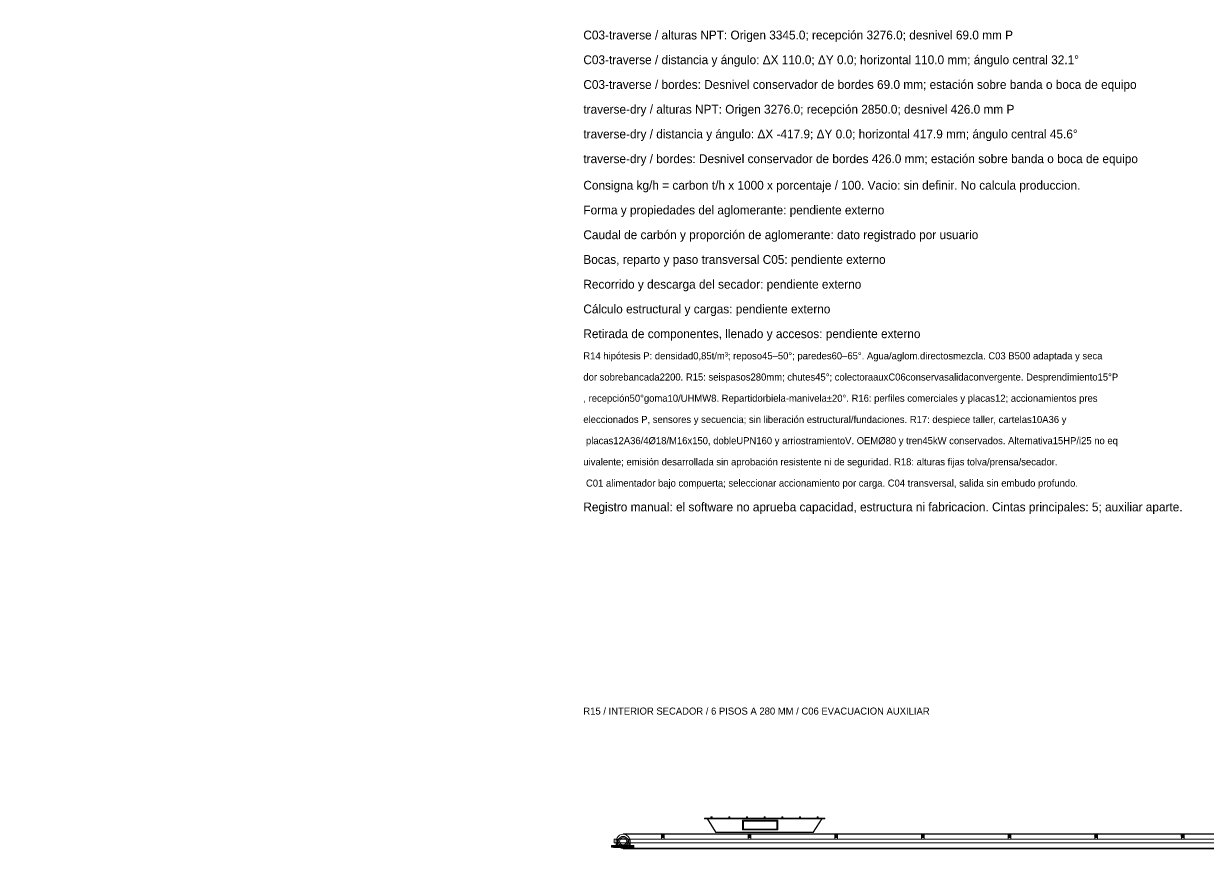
# Model space of a CAD drawing. Header units: millimetres. Extents: x -191664 to 191490, y -197311 to 10263.
# Drawn here: x -6332 to 7059, y -176337 to -166972 of the extents above; entities that cross this region are included whole.
import ezdxf

# ---------------------------------------------------------------- set-up
doc = ezdxf.new("R2010")
doc.units = ezdxf.units.MM
for name, color, linetype, lineweight in [('PROCESO_R18', 4, 'Continuous', 0), ('R15_COTAS_TRANSPORTE_P', 1, 'Continuous', 0), ('R15_SECADO_6_PISOS_P', 3, 'Continuous', 0), ('REGISTRO_EXTERNO_R18', 30, 'Continuous', 0)]:
    doc.layers.add(name, color=color, linetype=linetype, lineweight=lineweight)
doc.dimstyles.new('PLANTA_20', dxfattribs={"dimtxt": 50, "dimasz": 30, "dimexe": 30, "dimexo": 16, "dimgap": 20, "dimtad": 1, "dimtih": 1, "dimtoh": 1, "dimdec": 1, "dimzin": 0, "dimdsep": 46, "dimcen": 0.09, "dimadec": 0, "dimazin": 0, "dimtfac": 1, "dimtdec": 4, "dimtofl": 0, "dimtmove": 0, "dimatfit": 3, "dimfxl": 1, "dimtolj": 1, "dimtzin": 0, "dimarcsym": 0})

# ---------------------------------------------------------------- blocks, each defined once
blk = doc.blocks.new('*D131')
at = {"layer": 'Defpoints', "color": 0, "transparency": 16777216}
for p in [(1100, -183968), (1105, -184212), (1140, -184163), (1305, -184212), (1305, -184212)]:
    blk.add_point(p, dxfattribs=at)
at = {"layer": 'R15_COTAS_TRANSPORTE_P', "color": 0, "lineweight": -2, "transparency": 16777216}
blk.add_arc((1305, -184212), 172, 140.0034, 169.9966, dxfattribs=at)
at = {"layer": 'R15_COTAS_TRANSPORTE_P', "color": 0, "transparency": 16777216}
for points in [[(1169, -184098), (1176, -184105), (1194, -184080)], [(1140, -184183), (1130, -184182), (1133, -184212)]]:
    blk.add_solid(points, dxfattribs=at)
blk = doc.blocks.new('*D132')
at = {"layer": 'Defpoints', "color": 0, "transparency": 16777216}
for p in [(-500, -194490), (-500, -194490), (500, -194490), (203, -194657), (440, -194832)]:
    blk.add_point(p, dxfattribs=at)
at = {"layer": 'R15_COTAS_TRANSPORTE_P', "color": 0, "lineweight": -2, "transparency": 16777216}
blk.add_arc((-500, -194490), 723, 342.3783, 357.6217, dxfattribs=at)
at = {"layer": 'R15_COTAS_TRANSPORTE_P', "color": 0, "transparency": 16777216}
for points in [[(217, -194520), (227, -194520), (223, -194490)], [(194, -194710), (184, -194707), (179, -194737)]]:
    blk.add_solid(points, dxfattribs=at)
blk = doc.blocks.new('*D133')
at = {"layer": 'Defpoints', "color": 0, "transparency": 16777216}
for p in [(440, -194148), (218, -194406), (-500, -194490), (-500, -194490), (500, -194490)]:
    blk.add_point(p, dxfattribs=at)
at = {"layer": 'R15_COTAS_TRANSPORTE_P', "color": 0, "lineweight": -2, "transparency": 16777216}
blk.add_arc((-500, -194490), 723, 2.3783, 17.6217, dxfattribs=at)
at = {"layer": 'R15_COTAS_TRANSPORTE_P', "color": 0, "transparency": 16777216}
for points in [[(184, -194273), (194, -194270), (179, -194243)], [(227, -194460), (217, -194460), (223, -194490)]]:
    blk.add_solid(points, dxfattribs=at)

msp = doc.modelspace()

# ---------------------------------------------------------------- linework, layer by layer
at = {"layer": 'R15_SECADO_6_PISOS_P', "color": 9, "true_color": 0xbcc6c9}
for p, q in [((1447, -175948), (1444, -175948)), ((1444, -175968), (1444, -175948)), ((1453, -175948), (1447, -175948)), ((1447, -175968), (1447, -175948)), ((1456, -175948), (1453, -175948)), ((1453, -175968), (1453, -175948)), ((1456, -175948), (1456, -175968)), ((1647, -175948), (1644, -175948)), ((1644, -175968), (1644, -175948)), ((1653, -175948), (1647, -175948)), ((1647, -175968), (1647, -175948)), ((1656, -175948), (1653, -175948)), ((1653, -175968), (1653, -175948)), ((1656, -175948), (1656, -175968)), ((1847, -175948), (1844, -175948)), ((1844, -175968), (1844, -175948)), ((1853, -175948), (1847, -175948)), ((1847, -175968), (1847, -175948)), ((1856, -175948), (1853, -175948)), ((1853, -175968), (1853, -175948)), ((1856, -175948), (1856, -175968)), ((2047, -175948), (2044, -175948)), ((2044, -175968), (2044, -175948)), ((2053, -175948), (2047, -175948)), ((2047, -175968), (2047, -175948)), ((2056, -175948), (2053, -175948)), ((2053, -175968), (2053, -175948)), ((2056, -175948), (2056, -175968)), ((2247, -175948), (2244, -175948)), ((2244, -175968), (2244, -175948)), ((2253, -175948), (2247, -175948)), ((2247, -175968), (2247, -175948)), ((2256, -175948), (2253, -175948)), ((2253, -175968), (2253, -175948)), ((2256, -175948), (2256, -175968)), ((2447, -175948), (2444, -175948)), ((2444, -175968), (2444, -175948)), ((2453, -175948), (2447, -175948)), ((2447, -175968), (2447, -175948)), ((2456, -175948), (2453, -175948)), ((2453, -175968), (2453, -175948)), ((2456, -175948), (2456, -175968)), ((2647, -175948), (2644, -175948)), ((2644, -175968), (2644, -175948)), ((2653, -175948), (2647, -175948)), ((2647, -175968), (2647, -175948)), ((2656, -175948), (2653, -175948)), ((2653, -175968), (2653, -175948)), ((2656, -175948), (2656, -175968)), ((1447, -175968), (1444, -175968)), ((1453, -175968), (1447, -175968)), ((1453, -175968), (1456, -175968)), ((1647, -175968), (1644, -175968)), ((1653, -175968), (1647, -175968)), ((1653, -175968), (1656, -175968)), ((1847, -175968), (1844, -175968)), ((1853, -175968), (1847, -175968)), ((1853, -175968), (1856, -175968)), ((2047, -175968), (2044, -175968)), ((2053, -175968), (2047, -175968)), ((2053, -175968), (2056, -175968)), ((2247, -175968), (2244, -175968)), ((2253, -175968), (2247, -175968)), ((2253, -175968), (2256, -175968)), ((2447, -175968), (2444, -175968)), ((2453, -175968), (2447, -175968)), ((2453, -175968), (2456, -175968)), ((2647, -175968), (2644, -175968)), ((2653, -175968), (2647, -175968)), ((2653, -175968), (2656, -175968))]:
    msp.add_line(p, q, dxfattribs=at)
at = {"layer": 'R15_SECADO_6_PISOS_P', "color": 8, "true_color": 0x617680}
for p, q in [((1370, -175960), (2730, -175960)), ((1370, -175960), (1370, -175968)), ((1370, -175960), (1400, -175960)), ((1370, -175968), (2730, -175968)), ((1370, -175968), (1400, -175968)), ((1400, -175968), (1400, -175960)), ((1800, -175985), (2200, -175985)), ((1800, -175985), (1800, -176095)), ((2200, -176095), (2200, -175985)), ((2700, -175960), (2730, -175960)), ((2700, -175960), (2700, -175968)), ((2700, -175968), (2730, -175968)), ((2730, -175968), (2730, -175960)), ((350, -176200), (19650, -176200)), ((350, -176200), (350, -176240)), ((370, -176199.5), (385, -176199.5)), ((370, -176199.5), (370, -176285.5)), ((385, -176285.5), (385, -176199.5)), ((515, -176199.5), (530, -176199.5)), ((515, -176199.5), (515, -176285.5)), ((530, -176285.5), (530, -176199.5)), ((885, -176152), (915, -176152)), ((885, -176152), (885, -176180)), ((885, -176180), (915, -176180)), ((885, -176180), (885, -176200)), ((885, -176200), (915, -176200)), ((915, -176180), (915, -176152)), ((915, -176200), (915, -176180)), ((1800, -176095), (2200, -176095)), ((1865, -176152), (1895, -176152)), ((1865, -176152), (1865, -176180)), ((1865, -176180), (1895, -176180)), ((1865, -176180), (1865, -176200)), ((1865, -176200), (1895, -176200)), ((1895, -176180), (1895, -176152)), ((1895, -176200), (1895, -176180)), ((2845, -176152), (2875, -176152)), ((2845, -176152), (2845, -176180)), ((2845, -176180), (2875, -176180)), ((2845, -176180), (2845, -176200)), ((2845, -176200), (2875, -176200)), ((2875, -176180), (2875, -176152)), ((2875, -176200), (2875, -176180)), ((3825, -176152), (3855, -176152)), ((3825, -176152), (3825, -176180)), ((3825, -176180), (3855, -176180)), ((3825, -176180), (3825, -176200)), ((3825, -176200), (3855, -176200)), ((3855, -176180), (3855, -176152)), ((3855, -176200), (3855, -176180)), ((4805, -176152), (4835, -176152)), ((4805, -176152), (4805, -176180)), ((4805, -176180), (4835, -176180)), ((4805, -176180), (4805, -176200)), ((4805, -176200), (4835, -176200)), ((4835, -176180), (4835, -176152)), ((4835, -176200), (4835, -176180)), ((5785, -176152), (5815, -176152)), ((5785, -176152), (5785, -176180)), ((5785, -176180), (5815, -176180)), ((5785, -176180), (5785, -176200)), ((5785, -176200), (5815, -176200)), ((5815, -176180), (5815, -176152)), ((5815, -176200), (5815, -176180)), ((6765, -176152), (6795, -176152)), ((6765, -176152), (6765, -176180)), ((6765, -176180), (6795, -176180)), ((6765, -176180), (6765, -176200)), ((6765, -176200), (6795, -176200)), ((6795, -176180), (6795, -176152)), ((6795, -176200), (6795, -176180)), ((340, -176283.5), (570, -176283.5)), ((340, -176283.5), (340, -176293.5)), ((340, -176293.5), (570, -176293.5)), ((350, -176240), (19650, -176240)), ((370, -176285.5), (385, -176285.5)), ((385, -176268.5), (515, -176268.5)), ((385, -176268.5), (385, -176283.5)), ((385, -176283.5), (515, -176283.5)), ((515, -176283.5), (515, -176268.5)), ((515, -176285.5), (530, -176285.5)), ((570, -176293.5), (570, -176283.5))]:
    msp.add_line(p, q, dxfattribs=at)
at = {"layer": 'R15_SECADO_6_PISOS_P', "color": 253, "true_color": 0xa8b3b5}
for p, q in [((1400, -175960), (2700, -175960)), ((1500, -176120), (1400, -175960)), ((1400, -175964), (1400, -175960)), ((2700, -175964), (1400, -175964)), ((1400, -175964), (1500, -176124)), ((2700, -175960), (2600, -176120)), ((2600, -176124), (2700, -175964)), ((2700, -175960), (2700, -175964)), ((2600, -176120), (1500, -176120)), ((1500, -176120), (1500, -176124)), ((1500, -176124), (2600, -176124)), ((2600, -176120), (2600, -176124))]:
    msp.add_line(p, q, dxfattribs=at)
at = {"layer": 'R15_SECADO_6_PISOS_P', "color": 252, "true_color": 0x7d929d}
for p, q in [((1810, -175995), (2190, -175995)), ((1810, -175995), (1810, -176085)), ((2190, -176085), (2190, -175995)), ((1810, -176085), (2190, -176085))]:
    msp.add_line(p, q, dxfattribs=at)
at = {"layer": 'R15_SECADO_6_PISOS_P', "color": 253, "true_color": 0xa4b0b5}
for p, q in [((373.21, -176202.92), (370.5, -176223.5)), ((381.15, -176183.75), (373.21, -176202.92)), ((393.79, -176167.29), (381.15, -176183.75)), ((410.25, -176154.65), (393.79, -176167.29)), ((396.87, -176209.26), (395, -176223.5)), ((402.37, -176196), (396.87, -176209.26)), ((411.11, -176184.61), (402.37, -176196)), ((411.36, -176213.15), (410, -176223.5)), ((429.42, -176146.71), (410.25, -176154.65)), ((422.5, -176175.87), (411.11, -176184.61)), ((415.36, -176203.5), (411.36, -176213.15)), ((421.72, -176195.22), (415.36, -176203.5)), ((430, -176188.86), (421.72, -176195.22)), ((435.76, -176170.37), (422.5, -176175.87)), ((450, -176144), (429.42, -176146.71)), ((439.65, -176184.86), (430, -176188.86)), ((450, -176168.5), (435.76, -176170.37)), ((450, -176183.5), (439.65, -176184.86)), ((470.58, -176146.71), (450, -176144)), ((464.24, -176170.37), (450, -176168.5)), ((460.35, -176184.86), (450, -176183.5)), ((470, -176188.86), (460.35, -176184.86)), ((477.5, -176175.87), (464.24, -176170.37)), ((478.28, -176195.22), (470, -176188.86)), ((489.75, -176154.65), (470.58, -176146.71)), ((488.89, -176184.61), (477.5, -176175.87)), ((484.64, -176203.5), (478.28, -176195.22)), ((488.64, -176213.15), (484.64, -176203.5)), ((490, -176223.5), (488.64, -176213.15)), ((497.63, -176196), (488.89, -176184.61)), ((506.21, -176167.29), (489.75, -176154.65)), ((503.13, -176209.26), (497.63, -176196)), ((505, -176223.5), (503.13, -176209.26)), ((518.85, -176183.75), (506.21, -176167.29)), ((526.79, -176202.92), (518.85, -176183.75)), ((529.5, -176223.5), (526.79, -176202.92)), ((884.55, -176155.86), (884, -176160)), ((884, -176160), (884.55, -176164.14)), ((886.14, -176152), (884.55, -176155.86)), ((884.55, -176164.14), (886.14, -176168)), ((888.69, -176148.69), (886.14, -176152)), ((886.14, -176168), (888.69, -176171.31)), ((892, -176146.14), (888.69, -176148.69)), ((888.69, -176171.31), (892, -176173.86)), ((895.86, -176144.55), (892, -176146.14)), ((892.27, -176157.93), (892, -176160)), ((892, -176160), (892.27, -176162.07)), ((892, -176173.86), (895.86, -176175.45)), ((893.07, -176156), (892.27, -176157.93)), ((892.27, -176162.07), (893.07, -176164)), ((894.34, -176154.34), (893.07, -176156)), ((893.07, -176164), (894.34, -176165.66)), ((896, -176153.07), (894.34, -176154.34)), ((894.34, -176165.66), (896, -176166.93)), ((900, -176144), (895.86, -176144.55)), ((895.86, -176175.45), (900, -176176)), ((897.93, -176152.27), (896, -176153.07)), ((896, -176166.93), (897.93, -176167.73)), ((900, -176152), (897.93, -176152.27)), ((897.93, -176167.73), (900, -176168)), ((904.14, -176144.55), (900, -176144)), ((902.07, -176152.27), (900, -176152)), ((900, -176168), (902.07, -176167.73)), ((900, -176176), (904.14, -176175.45)), ((904, -176153.07), (902.07, -176152.27)), ((902.07, -176167.73), (904, -176166.93)), ((905.66, -176154.34), (904, -176153.07)), ((904, -176166.93), (905.66, -176165.66)), ((908, -176146.14), (904.14, -176144.55)), ((904.14, -176175.45), (908, -176173.86)), ((906.93, -176156), (905.66, -176154.34)), ((905.66, -176165.66), (906.93, -176164)), ((907.73, -176157.93), (906.93, -176156)), ((906.93, -176164), (907.73, -176162.07)), ((908, -176160), (907.73, -176157.93)), ((907.73, -176162.07), (908, -176160)), ((911.31, -176148.69), (908, -176146.14)), ((908, -176173.86), (911.31, -176171.31)), ((913.86, -176152), (911.31, -176148.69)), ((911.31, -176171.31), (913.86, -176168)), ((915.45, -176155.86), (913.86, -176152)), ((913.86, -176168), (915.45, -176164.14)), ((916, -176160), (915.45, -176155.86)), ((915.45, -176164.14), (916, -176160)), ((1864.55, -176155.86), (1864, -176160)), ((1864, -176160), (1864.55, -176164.14)), ((1866.14, -176152), (1864.55, -176155.86)), ((1864.55, -176164.14), (1866.14, -176168)), ((1868.69, -176148.69), (1866.14, -176152)), ((1866.14, -176168), (1868.69, -176171.31)), ((1872, -176146.14), (1868.69, -176148.69)), ((1868.69, -176171.31), (1872, -176173.86)), ((1875.86, -176144.55), (1872, -176146.14)), ((1872.27, -176157.93), (1872, -176160)), ((1872, -176160), (1872.27, -176162.07)), ((1872, -176173.86), (1875.86, -176175.45)), ((1873.07, -176156), (1872.27, -176157.93)), ((1872.27, -176162.07), (1873.07, -176164)), ((1874.34, -176154.34), (1873.07, -176156)), ((1873.07, -176164), (1874.34, -176165.66)), ((1876, -176153.07), (1874.34, -176154.34)), ((1874.34, -176165.66), (1876, -176166.93)), ((1880, -176144), (1875.86, -176144.55)), ((1875.86, -176175.45), (1880, -176176)), ((1877.93, -176152.27), (1876, -176153.07)), ((1876, -176166.93), (1877.93, -176167.73)), ((1880, -176152), (1877.93, -176152.27)), ((1877.93, -176167.73), (1880, -176168)), ((1884.14, -176144.55), (1880, -176144)), ((1882.07, -176152.27), (1880, -176152)), ((1880, -176168), (1882.07, -176167.73)), ((1880, -176176), (1884.14, -176175.45)), ((1884, -176153.07), (1882.07, -176152.27)), ((1882.07, -176167.73), (1884, -176166.93)), ((1885.66, -176154.34), (1884, -176153.07)), ((1884, -176166.93), (1885.66, -176165.66)), ((1888, -176146.14), (1884.14, -176144.55)), ((1884.14, -176175.45), (1888, -176173.86)), ((1886.93, -176156), (1885.66, -176154.34)), ((1885.66, -176165.66), (1886.93, -176164)), ((1887.73, -176157.93), (1886.93, -176156)), ((1886.93, -176164), (1887.73, -176162.07)), ((1888, -176160), (1887.73, -176157.93)), ((1887.73, -176162.07), (1888, -176160)), ((1891.31, -176148.69), (1888, -176146.14)), ((1888, -176173.86), (1891.31, -176171.31)), ((1893.86, -176152), (1891.31, -176148.69)), ((1891.31, -176171.31), (1893.86, -176168)), ((1895.45, -176155.86), (1893.86, -176152)), ((1893.86, -176168), (1895.45, -176164.14)), ((1896, -176160), (1895.45, -176155.86)), ((1895.45, -176164.14), (1896, -176160)), ((2844.55, -176155.86), (2844, -176160)), ((2844, -176160), (2844.55, -176164.14)), ((2846.14, -176152), (2844.55, -176155.86)), ((2844.55, -176164.14), (2846.14, -176168)), ((2848.69, -176148.69), (2846.14, -176152)), ((2846.14, -176168), (2848.69, -176171.31)), ((2852, -176146.14), (2848.69, -176148.69)), ((2848.69, -176171.31), (2852, -176173.86)), ((2855.86, -176144.55), (2852, -176146.14)), ((2852.27, -176157.93), (2852, -176160)), ((2852, -176160), (2852.27, -176162.07)), ((2852, -176173.86), (2855.86, -176175.45)), ((2853.07, -176156), (2852.27, -176157.93)), ((2852.27, -176162.07), (2853.07, -176164)), ((2854.34, -176154.34), (2853.07, -176156)), ((2853.07, -176164), (2854.34, -176165.66)), ((2856, -176153.07), (2854.34, -176154.34)), ((2854.34, -176165.66), (2856, -176166.93)), ((2860, -176144), (2855.86, -176144.55)), ((2855.86, -176175.45), (2860, -176176)), ((2857.93, -176152.27), (2856, -176153.07)), ((2856, -176166.93), (2857.93, -176167.73)), ((2860, -176152), (2857.93, -176152.27)), ((2857.93, -176167.73), (2860, -176168)), ((2864.14, -176144.55), (2860, -176144)), ((2862.07, -176152.27), (2860, -176152)), ((2860, -176168), (2862.07, -176167.73)), ((2860, -176176), (2864.14, -176175.45)), ((2864, -176153.07), (2862.07, -176152.27)), ((2862.07, -176167.73), (2864, -176166.93)), ((2865.66, -176154.34), (2864, -176153.07)), ((2864, -176166.93), (2865.66, -176165.66)), ((2868, -176146.14), (2864.14, -176144.55)), ((2864.14, -176175.45), (2868, -176173.86)), ((2866.93, -176156), (2865.66, -176154.34)), ((2865.66, -176165.66), (2866.93, -176164)), ((2867.73, -176157.93), (2866.93, -176156)), ((2866.93, -176164), (2867.73, -176162.07)), ((2868, -176160), (2867.73, -176157.93)), ((2867.73, -176162.07), (2868, -176160)), ((2871.31, -176148.69), (2868, -176146.14)), ((2868, -176173.86), (2871.31, -176171.31)), ((2873.86, -176152), (2871.31, -176148.69)), ((2871.31, -176171.31), (2873.86, -176168)), ((2875.45, -176155.86), (2873.86, -176152)), ((2873.86, -176168), (2875.45, -176164.14)), ((2876, -176160), (2875.45, -176155.86)), ((2875.45, -176164.14), (2876, -176160)), ((3824.55, -176155.86), (3824, -176160)), ((3824, -176160), (3824.55, -176164.14)), ((3826.14, -176152), (3824.55, -176155.86)), ((3824.55, -176164.14), (3826.14, -176168)), ((3828.69, -176148.69), (3826.14, -176152)), ((3826.14, -176168), (3828.69, -176171.31)), ((3832, -176146.14), (3828.69, -176148.69)), ((3828.69, -176171.31), (3832, -176173.86)), ((3835.86, -176144.55), (3832, -176146.14)), ((3832.27, -176157.93), (3832, -176160)), ((3832, -176160), (3832.27, -176162.07)), ((3832, -176173.86), (3835.86, -176175.45)), ((3833.07, -176156), (3832.27, -176157.93)), ((3832.27, -176162.07), (3833.07, -176164)), ((3834.34, -176154.34), (3833.07, -176156)), ((3833.07, -176164), (3834.34, -176165.66)), ((3836, -176153.07), (3834.34, -176154.34)), ((3834.34, -176165.66), (3836, -176166.93)), ((3840, -176144), (3835.86, -176144.55)), ((3835.86, -176175.45), (3840, -176176)), ((3837.93, -176152.27), (3836, -176153.07)), ((3836, -176166.93), (3837.93, -176167.73)), ((3840, -176152), (3837.93, -176152.27)), ((3837.93, -176167.73), (3840, -176168)), ((3844.14, -176144.55), (3840, -176144)), ((3842.07, -176152.27), (3840, -176152)), ((3840, -176168), (3842.07, -176167.73)), ((3840, -176176), (3844.14, -176175.45)), ((3844, -176153.07), (3842.07, -176152.27)), ((3842.07, -176167.73), (3844, -176166.93)), ((3845.66, -176154.34), (3844, -176153.07)), ((3844, -176166.93), (3845.66, -176165.66)), ((3848, -176146.14), (3844.14, -176144.55)), ((3844.14, -176175.45), (3848, -176173.86)), ((3846.93, -176156), (3845.66, -176154.34)), ((3845.66, -176165.66), (3846.93, -176164)), ((3847.73, -176157.93), (3846.93, -176156)), ((3846.93, -176164), (3847.73, -176162.07)), ((3848, -176160), (3847.73, -176157.93)), ((3847.73, -176162.07), (3848, -176160)), ((3851.31, -176148.69), (3848, -176146.14)), ((3848, -176173.86), (3851.31, -176171.31)), ((3853.86, -176152), (3851.31, -176148.69)), ((3851.31, -176171.31), (3853.86, -176168)), ((3855.45, -176155.86), (3853.86, -176152)), ((3853.86, -176168), (3855.45, -176164.14)), ((3856, -176160), (3855.45, -176155.86)), ((3855.45, -176164.14), (3856, -176160)), ((4804.55, -176155.86), (4804, -176160)), ((4804, -176160), (4804.55, -176164.14)), ((4806.14, -176152), (4804.55, -176155.86)), ((4804.55, -176164.14), (4806.14, -176168)), ((4808.69, -176148.69), (4806.14, -176152)), ((4806.14, -176168), (4808.69, -176171.31)), ((4812, -176146.14), (4808.69, -176148.69)), ((4808.69, -176171.31), (4812, -176173.86)), ((4815.86, -176144.55), (4812, -176146.14)), ((4812.27, -176157.93), (4812, -176160)), ((4812, -176160), (4812.27, -176162.07)), ((4812, -176173.86), (4815.86, -176175.45)), ((4813.07, -176156), (4812.27, -176157.93)), ((4812.27, -176162.07), (4813.07, -176164)), ((4814.34, -176154.34), (4813.07, -176156)), ((4813.07, -176164), (4814.34, -176165.66)), ((4816, -176153.07), (4814.34, -176154.34)), ((4814.34, -176165.66), (4816, -176166.93)), ((4820, -176144), (4815.86, -176144.55)), ((4815.86, -176175.45), (4820, -176176)), ((4817.93, -176152.27), (4816, -176153.07)), ((4816, -176166.93), (4817.93, -176167.73)), ((4820, -176152), (4817.93, -176152.27)), ((4817.93, -176167.73), (4820, -176168)), ((4824.14, -176144.55), (4820, -176144)), ((4822.07, -176152.27), (4820, -176152)), ((4820, -176168), (4822.07, -176167.73)), ((4820, -176176), (4824.14, -176175.45)), ((4824, -176153.07), (4822.07, -176152.27)), ((4822.07, -176167.73), (4824, -176166.93)), ((4825.66, -176154.34), (4824, -176153.07)), ((4824, -176166.93), (4825.66, -176165.66)), ((4828, -176146.14), (4824.14, -176144.55)), ((4824.14, -176175.45), (4828, -176173.86)), ((4826.93, -176156), (4825.66, -176154.34)), ((4825.66, -176165.66), (4826.93, -176164)), ((4827.73, -176157.93), (4826.93, -176156)), ((4826.93, -176164), (4827.73, -176162.07)), ((4828, -176160), (4827.73, -176157.93)), ((4827.73, -176162.07), (4828, -176160)), ((4831.31, -176148.69), (4828, -176146.14)), ((4828, -176173.86), (4831.31, -176171.31)), ((4833.86, -176152), (4831.31, -176148.69)), ((4831.31, -176171.31), (4833.86, -176168)), ((4835.45, -176155.86), (4833.86, -176152)), ((4833.86, -176168), (4835.45, -176164.14)), ((4836, -176160), (4835.45, -176155.86)), ((4835.45, -176164.14), (4836, -176160)), ((5784.55, -176155.86), (5784, -176160)), ((5784, -176160), (5784.55, -176164.14)), ((5786.14, -176152), (5784.55, -176155.86)), ((5784.55, -176164.14), (5786.14, -176168)), ((5788.69, -176148.69), (5786.14, -176152)), ((5786.14, -176168), (5788.69, -176171.31)), ((5792, -176146.14), (5788.69, -176148.69)), ((5788.69, -176171.31), (5792, -176173.86)), ((5795.86, -176144.55), (5792, -176146.14)), ((5792.27, -176157.93), (5792, -176160)), ((5792, -176160), (5792.27, -176162.07)), ((5792, -176173.86), (5795.86, -176175.45)), ((5793.07, -176156), (5792.27, -176157.93)), ((5792.27, -176162.07), (5793.07, -176164)), ((5794.34, -176154.34), (5793.07, -176156)), ((5793.07, -176164), (5794.34, -176165.66)), ((5796, -176153.07), (5794.34, -176154.34)), ((5794.34, -176165.66), (5796, -176166.93)), ((5800, -176144), (5795.86, -176144.55)), ((5795.86, -176175.45), (5800, -176176)), ((5797.93, -176152.27), (5796, -176153.07)), ((5796, -176166.93), (5797.93, -176167.73)), ((5800, -176152), (5797.93, -176152.27)), ((5797.93, -176167.73), (5800, -176168)), ((5804.14, -176144.55), (5800, -176144)), ((5802.07, -176152.27), (5800, -176152)), ((5800, -176168), (5802.07, -176167.73)), ((5800, -176176), (5804.14, -176175.45)), ((5804, -176153.07), (5802.07, -176152.27)), ((5802.07, -176167.73), (5804, -176166.93)), ((5805.66, -176154.34), (5804, -176153.07)), ((5804, -176166.93), (5805.66, -176165.66)), ((5808, -176146.14), (5804.14, -176144.55)), ((5804.14, -176175.45), (5808, -176173.86)), ((5806.93, -176156), (5805.66, -176154.34)), ((5805.66, -176165.66), (5806.93, -176164)), ((5807.73, -176157.93), (5806.93, -176156)), ((5806.93, -176164), (5807.73, -176162.07)), ((5808, -176160), (5807.73, -176157.93)), ((5807.73, -176162.07), (5808, -176160)), ((5811.31, -176148.69), (5808, -176146.14)), ((5808, -176173.86), (5811.31, -176171.31)), ((5813.86, -176152), (5811.31, -176148.69)), ((5811.31, -176171.31), (5813.86, -176168)), ((5815.45, -176155.86), (5813.86, -176152)), ((5813.86, -176168), (5815.45, -176164.14)), ((5816, -176160), (5815.45, -176155.86)), ((5815.45, -176164.14), (5816, -176160)), ((6764.55, -176155.86), (6764, -176160)), ((6764, -176160), (6764.55, -176164.14)), ((6766.14, -176152), (6764.55, -176155.86)), ((6764.55, -176164.14), (6766.14, -176168)), ((6768.69, -176148.69), (6766.14, -176152)), ((6766.14, -176168), (6768.69, -176171.31)), ((6772, -176146.14), (6768.69, -176148.69)), ((6768.69, -176171.31), (6772, -176173.86)), ((6775.86, -176144.55), (6772, -176146.14)), ((6772.27, -176157.93), (6772, -176160)), ((6772, -176160), (6772.27, -176162.07)), ((6772, -176173.86), (6775.86, -176175.45)), ((6773.07, -176156), (6772.27, -176157.93)), ((6772.27, -176162.07), (6773.07, -176164)), ((6774.34, -176154.34), (6773.07, -176156)), ((6773.07, -176164), (6774.34, -176165.66)), ((6776, -176153.07), (6774.34, -176154.34)), ((6774.34, -176165.66), (6776, -176166.93)), ((6780, -176144), (6775.86, -176144.55)), ((6775.86, -176175.45), (6780, -176176)), ((6777.93, -176152.27), (6776, -176153.07)), ((6776, -176166.93), (6777.93, -176167.73)), ((6780, -176152), (6777.93, -176152.27)), ((6777.93, -176167.73), (6780, -176168)), ((6784.14, -176144.55), (6780, -176144)), ((6782.07, -176152.27), (6780, -176152)), ((6780, -176168), (6782.07, -176167.73)), ((6780, -176176), (6784.14, -176175.45)), ((6784, -176153.07), (6782.07, -176152.27)), ((6782.07, -176167.73), (6784, -176166.93)), ((6785.66, -176154.34), (6784, -176153.07)), ((6784, -176166.93), (6785.66, -176165.66)), ((6788, -176146.14), (6784.14, -176144.55)), ((6784.14, -176175.45), (6788, -176173.86)), ((6786.93, -176156), (6785.66, -176154.34)), ((6785.66, -176165.66), (6786.93, -176164)), ((6787.73, -176157.93), (6786.93, -176156)), ((6786.93, -176164), (6787.73, -176162.07)), ((6788, -176160), (6787.73, -176157.93)), ((6787.73, -176162.07), (6788, -176160)), ((6791.31, -176148.69), (6788, -176146.14)), ((6788, -176173.86), (6791.31, -176171.31)), ((6793.86, -176152), (6791.31, -176148.69)), ((6791.31, -176171.31), (6793.86, -176168)), ((6795.45, -176155.86), (6793.86, -176152)), ((6793.86, -176168), (6795.45, -176164.14)), ((6796, -176160), (6795.45, -176155.86)), ((6795.45, -176164.14), (6796, -176160)), ((370.5, -176223.5), (373.21, -176244.08)), ((373.21, -176244.08), (381.15, -176263.25)), ((381.15, -176263.25), (393.79, -176279.71)), ((393.79, -176279.71), (410.25, -176292.35)), ((395, -176223.5), (396.87, -176237.74)), ((396.87, -176237.74), (402.37, -176251)), ((402.37, -176251), (411.11, -176262.39)), ((410, -176223.5), (411.36, -176233.85)), ((410.25, -176292.35), (429.42, -176300.29)), ((411.11, -176262.39), (422.5, -176271.13)), ((411.36, -176233.85), (415.36, -176243.5)), ((415.36, -176243.5), (421.72, -176251.78)), ((421.72, -176251.78), (430, -176258.14)), ((422.5, -176271.13), (435.76, -176276.63)), ((429.42, -176300.29), (450, -176303)), ((430, -176258.14), (439.65, -176262.14)), ((435.76, -176276.63), (450, -176278.5)), ((439.65, -176262.14), (450, -176263.5)), ((450, -176263.5), (460.35, -176262.14)), ((450, -176278.5), (464.24, -176276.63)), ((450, -176303), (470.58, -176300.29)), ((460.35, -176262.14), (470, -176258.14)), ((464.24, -176276.63), (477.5, -176271.13)), ((470, -176258.14), (478.28, -176251.78)), ((470.58, -176300.29), (489.75, -176292.35)), ((477.5, -176271.13), (488.89, -176262.39)), ((478.28, -176251.78), (484.64, -176243.5)), ((484.64, -176243.5), (488.64, -176233.85)), ((488.64, -176233.85), (490, -176223.5)), ((488.89, -176262.39), (497.63, -176251)), ((489.75, -176292.35), (506.21, -176279.71)), ((497.63, -176251), (503.13, -176237.74)), ((503.13, -176237.74), (505, -176223.5)), ((506.21, -176279.71), (518.85, -176263.25)), ((518.85, -176263.25), (526.79, -176244.08)), ((526.79, -176244.08), (529.5, -176223.5))]:
    msp.add_line(p, q, dxfattribs=at)
at = {"layer": 'R15_SECADO_6_PISOS_P', "color": 8, "true_color": 0x727f77}
for p, q in [((450, -176140), (19550, -176140)), ((450, -176140), (450, -176144)), ((450, -176144), (19550, -176144))]:
    msp.add_line(p, q, dxfattribs=at)
at = {"layer": 'R15_SECADO_6_PISOS_P', "color": 9, "true_color": 0xb2bdc0}
for p, q in [((320, -176273.19), (320, -176272.5)), ((320, -176272.5), (570, -176272.5)), ((320, -176275.14), (320, -176273.19)), ((320, -176273.19), (570, -176273.19)), ((320, -176278.06), (320, -176275.14)), ((320, -176275.14), (570, -176275.14)), ((320, -176281.5), (320, -176278.06)), ((320, -176278.06), (570, -176278.06)), ((320, -176284.94), (320, -176281.5)), ((570, -176281.5), (320, -176281.5)), ((320, -176284.94), (320, -176287.86)), ((320, -176284.94), (570, -176284.94)), ((320, -176287.86), (320, -176289.81)), ((320, -176287.86), (570, -176287.86)), ((320, -176289.81), (320, -176290.5)), ((320, -176289.81), (570, -176289.81)), ((320, -176290.5), (570, -176290.5)), ((570, -176273.19), (570, -176272.5)), ((570, -176275.14), (570, -176273.19)), ((570, -176278.06), (570, -176275.14)), ((570, -176281.5), (570, -176278.06)), ((570, -176281.5), (570, -176284.94)), ((570, -176284.94), (570, -176287.86)), ((570, -176287.86), (570, -176289.81)), ((570, -176289.81), (570, -176290.5))]:
    msp.add_line(p, q, dxfattribs=at)
at = {"layer": 'R15_SECADO_6_PISOS_P', "color": 251, "true_color": 0x66766c}
for p, q in [((450, -176303), (19550, -176303)), ((450, -176303), (450, -176307)), ((450, -176307), (19550, -176307))]:
    msp.add_line(p, q, dxfattribs=at)

# ---------------------------------------------------------------- texts
at = {"layer": 'PROCESO_R18'}
for s, p in [('C03-traverse / alturas NPT: Origen 3345.0; recepción 3276.0; desnivel 69.0 mm P', (0, -167150)), ('C03-traverse / distancia y ángulo: ΔX 110.0; ΔY 0.0; horizontal 110.0 mm; ángulo central 32.1°', (0, -167430)), ('C03-traverse / bordes: Desnivel conservador de bordes 69.0 mm; estación sobre banda o boca de equipo', (0, -167710)), ('traverse-dry / alturas NPT: Origen 3276.0; recepción 2850.0; desnivel 426.0 mm P', (0, -167990)), ('traverse-dry / distancia y ángulo: ΔX -417.9; ΔY 0.0; horizontal 417.9 mm; ángulo central 45.6°', (0, -168270)), ('traverse-dry / bordes: Desnivel conservador de bordes 426.0 mm; estación sobre banda o boca de equipo', (0, -168550)), ('Consigna kg/h = carbon t/h x 1000 x porcentaje / 100. Vacio: sin definir. No calcula produccion.', (0, -168850))]:
    msp.add_text(s, height=100, dxfattribs=at).set_placement(p)
at = {"layer": 'R15_SECADO_6_PISOS_P'}
msp.add_text('R15 / INTERIOR SECADOR / 6 PISOS A 280 MM / C06 EVACUACION AUXILIAR', height=80, dxfattribs=at).set_placement((0, -174790))
at = {"layer": 'REGISTRO_EXTERNO_R18'}
for s, height, p in [('Forma y propiedades del aglomerante: pendiente externo', 100, (0, -169130)), ('Caudal de carbón y proporción de aglomerante: dato registrado por usuario', 100, (0, -169410)), ('Bocas, reparto y paso transversal C05: pendiente externo', 100, (0, -169690)), ('Recorrido y descarga del secador: pendiente externo', 100, (0, -169970)), ('Cálculo estructural y cargas: pendiente externo', 100, (0, -170250)), ('Retirada de componentes, llenado y accesos: pendiente externo', 100, (0, -170530)), ('R14 hipótesis P: densidad0,85t/m³; reposo45–50°; paredes60–65°. Agua/aglom.directosmezcla. C03 B500 adaptada y seca', 80, (0, -170770)), ('dor sobrebancada2200. R15: seispasos280mm; chutes45°; colectoraauxC06conservasalidaconvergente. Desprendimiento15°P', 80, (0, -171010)), (', recepción50°goma10/UHMW8. Repartidorbiela-manivela±20°. R16: perfiles comerciales y placas12; accionamientos pres', 80, (0, -171250)), ('eleccionados P, sensores y secuencia; sin liberación estructural/fundaciones. R17: despiece taller, cartelas10A36 y', 80, (0, -171490)), (' placas12A36/4Ø18/M16x150, dobleUPN160 y arriostramientoV. OEMØ80 y tren45kW conservados. Alternativa15HP/i25 no eq', 80, (0, -171730)), ('uivalente; emisión desarrollada sin aprobación resistente ni de seguridad. R18: alturas fijas tolva/prensa/secador.', 80, (0, -171970)), (' C01 alimentador bajo compuerta; seleccionar accionamiento por carga. C04 transversal, salida sin embudo profundo.', 80, (0, -172210)), ('Registro manual: el software no aprueba capacidad, estructura ni fabricacion. Cintas principales: 5; auxiliar aparte.', 100, (0, -172490))]:
    msp.add_text(s, height=height, dxfattribs=at).set_placement(p)

# ---------------------------------------------------------------- dimensions: what is measured, and where the dimension line sits
at = {"layer": 'R15_COTAS_TRANSPORTE_P'}
for base, line1, line2, picture, middle in [((217.89, -194406.09), ((-500, -194490), (500, -194490)), ((-500, -194490), (439.69, -194147.98)), '*D133', (191490.46, -33543.69)), ((203.29, -194656.68), ((-500, -194490), (500, -194490)), ((-500, -194490), (439.69, -194832.02)), '*D132', (-191664.11, -34001.98)), ((1139.8, -184162.66), ((1304.62, -184212), (1104.62, -184212)), ((1304.62, -184212), (1100, -183968.15)), '*D131', (-166426.35, -78863.51))]:
    dim = msp.add_angular_dim_2l(base=base, line1=line1, line2=line2, dimstyle='PLANTA_20', dxfattribs=at)
    dim.commit()
    dim.dimension.update_dxf_attribs({"geometry": picture, "text_midpoint": middle})

doc.saveas('drawing.dxf')
